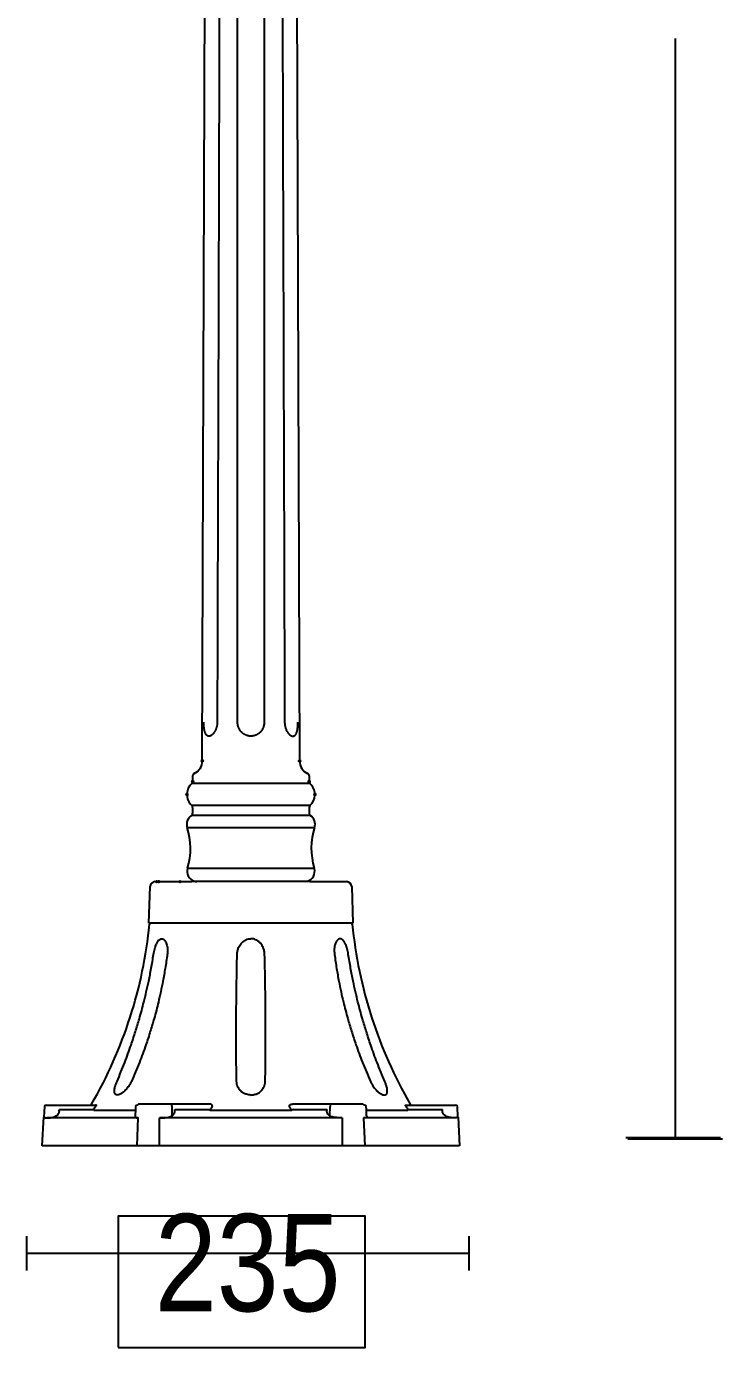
# Model space of a CAD drawing. Extents: x 0 to 100, y 4 to 316.
# Drawn here: x 0.5 to 90.2, y 4.1 to 174.3 of the extents above; entities that cross this region are included whole.
import ezdxf

# ---------------------------------------------------------------- set-up
doc = ezdxf.new("R2010")
doc.units = 0
doc.layers.add('LIVELLO_1', color=160, linetype='Continuous')
doc.styles.add('STD', font='txt')

# ---------------------------------------------------------------- blocks, each defined once
blk = doc.blocks.new('AI9-BLK1')
at = {"layer": 'LIVELLO_1', "color": 7}
for p, q in [((-26.38, -80.52), (-25.88, 68.84)), ((-14.35, 68.84), (-13.85, -80.52)), ((34.57, 12.53), (34.56, -129.21)), ((-27.62, -82.44), (-27.62, -83.17)), ((-12.61, -82.44), (-12.61, -83.17)), ((-12.5, -83.42), (-27.73, -83.42)), ((-12.5, -86.26), (-27.73, -86.26)), ((-27.62, -86.51), (-27.62, -87.27)), ((-12.61, -86.51), (-12.61, -87.27)), ((-12.46, -87.55), (-27.77, -87.55)), ((-28.32, -89.1), (-11.91, -89.1)), ((-28.28, -94.33), (-11.95, -94.33)), ((-33.27, -101.44), (-33.11, -96.72)), ((-32.43, -96.07), (-32.26, -96.07)), ((-32.26, -96.07), (-29.24, -96.07)), ((-29.24, -96.07), (-27.71, -96.07)), ((-12.51, -96.07), (-27.71, -96.07)), ((-12.51, -96.07), (-10.99, -96.07)), ((-10.99, -96.07), (-7.97, -96.07)), ((-7.97, -96.07), (-7.79, -96.07)), ((-7.12, -96.72), (-6.96, -101.44)), ((-20.11, -101.44), (-33.27, -101.44)), ((-6.96, -101.44), (-20.11, -101.44)), ((-46.72, -125.05), (-46.79, -126.41)), ((-46.5, -124.85), (-40.83, -124.85)), ((-44.79, -125.42), (-40.41, -125.42)), ((-40.83, -124.85), (-40.13, -124.85)), ((-40.34, -125.51), (-35.07, -125.51)), ((-34.99, -125.42), (-35.03, -126.26)), ((-34.97, -125.05), (-34.99, -125.42)), ((-25.45, -124.74), (-34.6, -124.74)), ((-30.32, -125.05), (-30.29, -126.26)), ((-29.92, -125.42), (-25.54, -125.42)), ((-25.38, -125.51), (-20.11, -125.51)), ((-20.11, -125.51), (-14.85, -125.51)), ((-5.63, -124.74), (-14.77, -124.74)), ((-14.68, -125.42), (-10.31, -125.42)), ((-9.94, -126.26), (-9.9, -125.05)), ((-5.24, -125.42), (-5.26, -125.05)), ((-5.2, -126.26), (-5.24, -125.42)), ((-5.15, -125.51), (0.11, -125.51)), ((-0.1, -124.85), (0.61, -124.85)), ((0.18, -125.42), (4.56, -125.42)), ((0.61, -124.85), (6.27, -124.85)), ((6.56, -126.41), (6.49, -125.05)), ((-47, -130.11), (-46.81, -126.42)), ((-34.63, -126.51), (-46.39, -126.51)), ((-34.79, -130.11), (-34.63, -126.51)), ((-20.11, -126.51), (-31.88, -126.51)), ((-31.88, -130.11), (-31.88, -126.51)), ((-8.35, -126.51), (-20.11, -126.51)), ((-8.35, -126.51), (-8.35, -130.11)), ((6.16, -126.51), (-5.6, -126.51)), ((-5.6, -126.51), (-5.44, -130.11)), ((6.58, -126.42), (6.78, -130.11)), ((28.2, -129.05), (40.4, -129.05)), ((28.46, -129.19), (40.66, -129.19)), ((-34.79, -130.11), (-47, -130.11)), ((-31.88, -130.11), (-34.79, -130.11)), ((-20.11, -130.11), (-31.88, -130.11)), ((-8.35, -130.11), (-20.11, -130.11)), ((-5.44, -130.11), (-8.35, -130.11)), ((6.78, -130.11), (-5.44, -130.11)), ((-49.04, -141.75), (-49.04, -146.17)), ((7.98, -141.75), (7.98, -146.17)), ((7.98, -143.96), (-49.04, -143.96))]:
    blk.add_line(p, q, dxfattribs=at)
blk.add_lwpolyline([(-37.22, -156.1), (-5.41, -156.1), (-5.41, -139.16), (-37.22, -139.16)], close=True, dxfattribs=at)
for centre, radius in [((-28.36, -84.84), 0.104), ((-11.86, -84.84), 0.103), ((-32.26, -96.07), 0.102), ((-31.97, -96.07), 0.102)]:
    blk.add_circle(centre, radius, dxfattribs=at)
for centre, major_axis, ratio in [((-26.38, -80.52), (0, -0.107), 0.949193), ((-13.85, -80.52), (0.002, -0.107), 0.981252), ((-27.62, -83.17), (0, -0.107), 0.975), ((-12.61, -83.17), (-0.002, -0.107), 0.968382), ((-32.02, -96.07), (0.103, 0), 0.979779), ((-29.24, -96.07), (0.103, 0), 0.98583)]:
    blk.add_ellipse(centre, major_axis=major_axis, ratio=ratio, dxfattribs=at)
for points, knots in [([(-24.04, 63.6), (-24.11, 40.41), (-24.18, 17.23), (-24.25, -5.96), (-24.31, -29.14), (-24.39, -52.32), (-24.46, -75.51)], [0, 0, 0, 0, 1, 1, 1, 2, 2, 2, 2]), ([(-21.84, -75.51), (-21.84, -52.32), (-21.84, -29.14), (-21.83, -5.96), (-21.83, 17.23), (-21.83, 40.41), (-21.83, 63.6)], [0, 0, 0, 0, 1, 1, 1, 2, 2, 2, 2]), ([(-18.39, 63.6), (-18.39, 40.41), (-18.39, 17.23), (-18.39, -5.96), (-18.39, -29.14), (-18.39, -52.32), (-18.39, -75.51)], [0, 0, 0, 0, 1, 1, 1, 2, 2, 2, 2]), ([(-16.18, 63.6), (-16.12, 40.41), (-16.05, 17.23), (-15.98, -5.96), (-15.91, -29.14), (-15.84, -52.32), (-15.77, -75.51)], [0, 0, 0, 0, 1, 1, 1, 2, 2, 2, 2]), ([(-24.46, -75.51), (-24.46, -75.57), (-24.46, -75.64), (-24.46, -75.71), (-24.47, -75.77), (-24.47, -75.83), (-24.48, -75.9), (-24.49, -75.94), (-24.5, -75.99), (-24.51, -76.04), (-24.52, -76.08), (-24.53, -76.13), (-24.54, -76.17), (-24.55, -76.21), (-24.56, -76.24), (-24.57, -76.27), (-24.58, -76.3), (-24.59, -76.33), (-24.6, -76.36), (-24.61, -76.39), (-24.63, -76.42), (-24.64, -76.46), (-24.65, -76.49), (-24.66, -76.52), (-24.68, -76.55), (-24.69, -76.58), (-24.7, -76.6), (-24.72, -76.63), (-24.74, -76.66), (-24.75, -76.69), (-24.77, -76.72), (-24.78, -76.74), (-24.79, -76.77), (-24.81, -76.79), (-24.83, -76.82), (-24.84, -76.84), (-24.86, -76.87), (-24.87, -76.89), (-24.89, -76.91), (-24.91, -76.93), (-24.93, -76.96), (-24.94, -76.98), (-24.96, -76.99), (-24.98, -77.01), (-24.99, -77.03), (-25.01, -77.05), (-25.02, -77.06), (-25.04, -77.08), (-25.06, -77.1), (-25.07, -77.11), (-25.09, -77.13), (-25.1, -77.14), (-25.12, -77.16), (-25.14, -77.17), (-25.15, -77.18), (-25.17, -77.19), (-25.19, -77.2), (-25.2, -77.22), (-25.22, -77.23), (-25.23, -77.24), (-25.25, -77.25), (-25.26, -77.25), (-25.28, -77.27), (-25.29, -77.27), (-25.31, -77.28), (-25.33, -77.29), (-25.34, -77.29), (-25.36, -77.3), (-25.37, -77.3), (-25.39, -77.31), (-25.4, -77.31), (-25.41, -77.32), (-25.44, -77.32), (-25.45, -77.32), (-25.46, -77.32), (-25.48, -77.33), (-25.48, -77.33), (-25.52, -77.33), (-25.52, -77.33), (-25.52, -77.33), (-25.56, -77.33), (-25.56, -77.33), (-25.58, -77.33), (-25.59, -77.33), (-25.6, -77.32), (-25.62, -77.32), (-25.63, -77.32), (-25.65, -77.31), (-25.66, -77.31), (-25.67, -77.3), (-25.68, -77.3), (-25.7, -77.29), (-25.71, -77.29), (-25.72, -77.28), (-25.73, -77.27), (-25.75, -77.27), (-25.76, -77.26), (-25.77, -77.25), (-25.79, -77.24), (-25.8, -77.23), (-25.81, -77.22), (-25.82, -77.2), (-25.83, -77.2), (-25.84, -77.18), (-25.86, -77.17), (-25.86, -77.16), (-25.88, -77.14), (-25.89, -77.13), (-25.89, -77.11), (-25.9, -77.1), (-25.92, -77.08), (-25.92, -77.06), (-25.94, -77.05), (-25.95, -77.03), (-25.95, -77.01), (-25.97, -76.99), (-25.98, -76.97), (-25.98, -76.95), (-26, -76.93), (-26, -76.9), (-26.01, -76.88), (-26.02, -76.85), (-26.03, -76.83), (-26.03, -76.81), (-26.04, -76.78), (-26.05, -76.75), (-26.06, -76.73), (-26.06, -76.7), (-26.07, -76.67), (-26.08, -76.64), (-26.08, -76.61), (-26.09, -76.59), (-26.09, -76.55), (-26.11, -76.52), (-26.11, -76.49), (-26.11, -76.46), (-26.11, -76.43), (-26.12, -76.4), (-26.13, -76.37), (-26.13, -76.34), (-26.14, -76.31), (-26.14, -76.28), (-26.14, -76.24), (-26.15, -76.21), (-26.15, -76.18), (-26.16, -76.14), (-26.16, -76.09), (-26.16, -76.04), (-26.16, -76), (-26.17, -75.94), (-26.17, -75.9), (-26.17, -75.83), (-26.18, -75.77), (-26.18, -75.71), (-26.18, -75.71), (-26.18, -75.51), (-26.18, -75.51)], [0, 0, 0, 0, 1, 1, 1, 2, 2, 2, 3, 3, 3, 4, 4, 4, 5, 5, 5, 6, 6, 6, 7, 7, 7, 8, 8, 8, 9, 9, 9, 10, 10, 10, 11, 11, 11, 12, 12, 12, 13, 13, 13, 14, 14, 14, 15, 15, 15, 16, 16, 16, 17, 17, 17, 18, 18, 18, 19, 19, 19, 20, 20, 20, 21, 21, 21, 22, 22, 22, 23, 23, 23, 24, 24, 24, 25, 25, 25, 26, 26, 26, 27, 27, 27, 28, 28, 28, 29, 29, 29, 30, 30, 30, 31, 31, 31, 32, 32, 32, 33, 33, 33, 34, 34, 34, 35, 35, 35, 36, 36, 36, 37, 37, 37, 38, 38, 38, 39, 39, 39, 40, 40, 40, 41, 41, 41, 42, 42, 42, 43, 43, 43, 44, 44, 44, 45, 45, 45, 46, 46, 46, 47, 47, 47, 48, 48, 48, 49, 49, 49, 50, 50, 50, 51, 51, 51, 52, 52, 52, 52]), ([(-20.11, -77.33), (-20.16, -77.33), (-20.22, -77.33), (-20.27, -77.32), (-20.32, -77.32), (-20.37, -77.31), (-20.41, -77.3), (-20.45, -77.3), (-20.48, -77.29), (-20.52, -77.28), (-20.56, -77.27), (-20.59, -77.26), (-20.63, -77.25), (-20.65, -77.24), (-20.68, -77.23), (-20.71, -77.22), (-20.73, -77.21), (-20.76, -77.2), (-20.78, -77.19), (-20.81, -77.18), (-20.83, -77.17), (-20.86, -77.15), (-20.89, -77.14), (-20.92, -77.13), (-20.94, -77.11), (-20.97, -77.1), (-21, -77.08), (-21.02, -77.06), (-21.05, -77.05), (-21.08, -77.03), (-21.1, -77.01), (-21.13, -76.99), (-21.16, -76.96), (-21.18, -76.94), (-21.21, -76.92), (-21.24, -76.9), (-21.26, -76.87), (-21.29, -76.85), (-21.31, -76.82), (-21.34, -76.8), (-21.36, -76.77), (-21.38, -76.74), (-21.41, -76.72), (-21.43, -76.69), (-21.45, -76.67), (-21.48, -76.63), (-21.49, -76.6), (-21.51, -76.58), (-21.53, -76.55), (-21.55, -76.52), (-21.58, -76.49), (-21.59, -76.45), (-21.61, -76.42), (-21.63, -76.39), (-21.64, -76.36), (-21.66, -76.33), (-21.67, -76.3), (-21.69, -76.27), (-21.7, -76.24), (-21.71, -76.21), (-21.72, -76.17), (-21.74, -76.13), (-21.75, -76.08), (-21.77, -76.04), (-21.78, -75.99), (-21.79, -75.94), (-21.8, -75.9), (-21.81, -75.83), (-21.83, -75.77), (-21.83, -75.71), (-21.83, -75.64), (-21.84, -75.57), (-21.84, -75.51)], [0, 0, 0, 0, 1, 1, 1, 2, 2, 2, 3, 3, 3, 4, 4, 4, 5, 5, 5, 6, 6, 6, 7, 7, 7, 8, 8, 8, 9, 9, 9, 10, 10, 10, 11, 11, 11, 12, 12, 12, 13, 13, 13, 14, 14, 14, 15, 15, 15, 16, 16, 16, 17, 17, 17, 18, 18, 18, 19, 19, 19, 20, 20, 20, 21, 21, 21, 22, 22, 22, 23, 23, 23, 24, 24, 24, 24]), ([(-18.39, -75.51), (-18.39, -75.57), (-18.39, -75.64), (-18.4, -75.71), (-18.4, -75.77), (-18.41, -75.83), (-18.43, -75.9), (-18.44, -75.94), (-18.45, -75.99), (-18.47, -76.04), (-18.48, -76.08), (-18.49, -76.13), (-18.51, -76.17), (-18.52, -76.21), (-18.53, -76.24), (-18.55, -76.27), (-18.56, -76.3), (-18.57, -76.33), (-18.58, -76.36), (-18.6, -76.39), (-18.62, -76.42), (-18.63, -76.46), (-18.66, -76.49), (-18.67, -76.52), (-18.69, -76.55), (-18.71, -76.58), (-18.73, -76.61), (-18.76, -76.63), (-18.78, -76.67), (-18.8, -76.69), (-18.82, -76.72), (-18.85, -76.75), (-18.87, -76.78), (-18.89, -76.81), (-18.92, -76.83), (-18.94, -76.85), (-18.97, -76.88), (-18.99, -76.9), (-19.02, -76.93), (-19.04, -76.94), (-19.07, -76.96), (-19.1, -76.99), (-19.13, -77.01), (-19.15, -77.03), (-19.18, -77.05), (-19.21, -77.06), (-19.23, -77.08), (-19.26, -77.1), (-19.29, -77.11), (-19.31, -77.13), (-19.34, -77.14), (-19.37, -77.15), (-19.39, -77.17), (-19.42, -77.18), (-19.45, -77.19), (-19.47, -77.2), (-19.5, -77.21), (-19.52, -77.22), (-19.55, -77.23), (-19.57, -77.24), (-19.6, -77.25), (-19.64, -77.26), (-19.67, -77.27), (-19.71, -77.28), (-19.74, -77.29), (-19.78, -77.3), (-19.81, -77.3), (-19.87, -77.31), (-19.91, -77.32), (-19.96, -77.32), (-20.01, -77.33), (-20.06, -77.33), (-20.11, -77.33)], [0, 0, 0, 0, 1, 1, 1, 2, 2, 2, 3, 3, 3, 4, 4, 4, 5, 5, 5, 6, 6, 6, 7, 7, 7, 8, 8, 8, 9, 9, 9, 10, 10, 10, 11, 11, 11, 12, 12, 12, 13, 13, 13, 14, 14, 14, 15, 15, 15, 16, 16, 16, 17, 17, 17, 18, 18, 18, 19, 19, 19, 20, 20, 20, 21, 21, 21, 22, 22, 22, 23, 23, 23, 24, 24, 24, 24]), ([(-15.77, -75.51), (-15.77, -75.57), (-15.77, -75.64), (-15.76, -75.71), (-15.76, -75.77), (-15.75, -75.83), (-15.75, -75.9), (-15.74, -75.94), (-15.73, -75.99), (-15.72, -76.04), (-15.71, -76.08), (-15.7, -76.13), (-15.68, -76.17), (-15.68, -76.21), (-15.67, -76.24), (-15.66, -76.27), (-15.65, -76.3), (-15.64, -76.33), (-15.62, -76.36), (-15.61, -76.39), (-15.61, -76.42), (-15.59, -76.45), (-15.58, -76.49), (-15.56, -76.52), (-15.55, -76.55), (-15.54, -76.58), (-15.52, -76.6), (-15.51, -76.63), (-15.49, -76.66), (-15.48, -76.69), (-15.46, -76.72), (-15.45, -76.74), (-15.43, -76.77), (-15.42, -76.79), (-15.4, -76.82), (-15.38, -76.84), (-15.37, -76.87), (-15.35, -76.88), (-15.34, -76.91), (-15.32, -76.93), (-15.31, -76.95), (-15.29, -76.97), (-15.27, -76.99), (-15.26, -77.01), (-15.24, -77.03), (-15.23, -77.05), (-15.21, -77.06), (-15.19, -77.08), (-15.18, -77.1), (-15.16, -77.11), (-15.14, -77.13), (-15.12, -77.14), (-15.11, -77.15), (-15.09, -77.17), (-15.07, -77.18), (-15.06, -77.19), (-15.04, -77.2), (-15.03, -77.22), (-15.01, -77.22), (-15, -77.24), (-14.98, -77.25), (-14.97, -77.25), (-14.95, -77.27), (-14.93, -77.27), (-14.92, -77.28), (-14.9, -77.29), (-14.89, -77.29), (-14.87, -77.3), (-14.86, -77.3), (-14.84, -77.31), (-14.82, -77.31), (-14.81, -77.32), (-14.79, -77.32), (-14.78, -77.32), (-14.77, -77.32), (-14.75, -77.33), (-14.75, -77.33), (-14.71, -77.33), (-14.71, -77.33), (-14.71, -77.33), (-14.66, -77.33), (-14.66, -77.33), (-14.65, -77.33), (-14.64, -77.33), (-14.62, -77.32), (-14.61, -77.32), (-14.59, -77.32), (-14.58, -77.31), (-14.57, -77.31), (-14.56, -77.3), (-14.54, -77.3), (-14.53, -77.29), (-14.52, -77.29), (-14.51, -77.28), (-14.49, -77.27), (-14.48, -77.27), (-14.47, -77.26), (-14.46, -77.25), (-14.44, -77.24), (-14.43, -77.23), (-14.42, -77.22), (-14.41, -77.2), (-14.4, -77.2), (-14.38, -77.18), (-14.38, -77.17), (-14.37, -77.16), (-14.35, -77.14), (-14.34, -77.13), (-14.33, -77.11), (-14.32, -77.1), (-14.31, -77.08), (-14.3, -77.06), (-14.29, -77.05), (-14.28, -77.03), (-14.27, -77.01), (-14.27, -76.99), (-14.25, -76.97), (-14.24, -76.95), (-14.23, -76.93), (-14.22, -76.9), (-14.22, -76.88), (-14.21, -76.85), (-14.2, -76.83), (-14.19, -76.81), (-14.18, -76.78), (-14.17, -76.75), (-14.17, -76.73), (-14.16, -76.7), (-14.16, -76.67), (-14.15, -76.64), (-14.14, -76.61), (-14.14, -76.58), (-14.13, -76.55), (-14.13, -76.52), (-14.12, -76.49), (-14.11, -76.46), (-14.11, -76.42), (-14.11, -76.4), (-14.1, -76.37), (-14.1, -76.34), (-14.09, -76.31), (-14.09, -76.28), (-14.09, -76.24), (-14.08, -76.21), (-14.08, -76.18), (-14.08, -76.14), (-14.07, -76.09), (-14.07, -76.04), (-14.06, -76), (-14.06, -75.94), (-14.06, -75.9), (-14.05, -75.83), (-14.05, -75.77), (-14.05, -75.71), (-14.05, -75.64), (-14.05, -75.57), (-14.05, -75.51)], [0, 0, 0, 0, 1, 1, 1, 2, 2, 2, 3, 3, 3, 4, 4, 4, 5, 5, 5, 6, 6, 6, 7, 7, 7, 8, 8, 8, 9, 9, 9, 10, 10, 10, 11, 11, 11, 12, 12, 12, 13, 13, 13, 14, 14, 14, 15, 15, 15, 16, 16, 16, 17, 17, 17, 18, 18, 18, 19, 19, 19, 20, 20, 20, 21, 21, 21, 22, 22, 22, 23, 23, 23, 24, 24, 24, 25, 25, 25, 26, 26, 26, 27, 27, 27, 28, 28, 28, 29, 29, 29, 30, 30, 30, 31, 31, 31, 32, 32, 32, 33, 33, 33, 34, 34, 34, 35, 35, 35, 36, 36, 36, 37, 37, 37, 38, 38, 38, 39, 39, 39, 40, 40, 40, 41, 41, 41, 42, 42, 42, 43, 43, 43, 44, 44, 44, 45, 45, 45, 46, 46, 46, 47, 47, 47, 48, 48, 48, 49, 49, 49, 50, 50, 50, 51, 51, 51, 52, 52, 52, 52]), ([(-27.73, -83.42), (-28.51, -84.12), (-28.58, -85.32), (-27.89, -86.1), (-27.84, -86.15), (-27.79, -86.21), (-27.73, -86.26)], [0, 0, 0, 0, 1, 1, 1, 2, 2, 2, 2]), ([(-12.5, -86.26), (-11.72, -85.57), (-11.65, -84.37), (-12.34, -83.59), (-12.39, -83.53), (-12.44, -83.48), (-12.5, -83.42)], [0, 0, 0, 0, 1, 1, 1, 2, 2, 2, 2]), ([(-28.28, -94.33), (-28.5, -95.04), (-28.1, -95.8), (-27.39, -96.01), (-27.3, -96.05), (-27.19, -96.06), (-27.09, -96.07)], [0, 0, 0, 0, 1, 1, 1, 2, 2, 2, 2]), ([(-13.14, -96.07), (-12.4, -96.02), (-11.84, -95.38), (-11.89, -94.63), (-11.9, -94.53), (-11.91, -94.43), (-11.95, -94.33)], [0, 0, 0, 0, 1, 1, 1, 2, 2, 2, 2]), ([(-32.66, -105.45), (-32.64, -105.32), (-32.62, -105.19), (-32.59, -105.06), (-32.56, -104.94), (-32.54, -104.82), (-32.51, -104.71), (-32.48, -104.62), (-32.45, -104.53), (-32.42, -104.44), (-32.39, -104.35), (-32.36, -104.27), (-32.33, -104.19), (-32.3, -104.13), (-32.28, -104.08), (-32.25, -104.03), (-32.22, -103.97), (-32.2, -103.92), (-32.17, -103.87), (-32.14, -103.83), (-32.11, -103.78), (-32.09, -103.74), (-32.06, -103.71), (-32.03, -103.67), (-32, -103.63), (-31.97, -103.6), (-31.94, -103.58), (-31.92, -103.56), (-31.88, -103.53), (-31.86, -103.51), (-31.82, -103.49), (-31.8, -103.47), (-31.77, -103.46), (-31.74, -103.45), (-31.71, -103.44), (-31.68, -103.43), (-31.65, -103.43), (-31.62, -103.43), (-31.58, -103.43), (-31.56, -103.43), (-31.53, -103.43), (-31.5, -103.45), (-31.47, -103.45), (-31.44, -103.46), (-31.41, -103.48), (-31.38, -103.5), (-31.35, -103.52), (-31.33, -103.54), (-31.3, -103.56), (-31.27, -103.59), (-31.25, -103.62), (-31.22, -103.65), (-31.19, -103.68), (-31.17, -103.71), (-31.15, -103.75), (-31.12, -103.79), (-31.09, -103.83), (-31.08, -103.87), (-31.05, -103.92), (-31.04, -103.96), (-31.02, -104), (-30.99, -104.1), (-30.96, -104.19), (-30.93, -104.27), (-30.91, -104.36), (-30.89, -104.46), (-30.88, -104.56), (-30.86, -104.7), (-30.85, -104.85), (-30.85, -104.98), (-30.85, -105.14), (-30.87, -105.29), (-30.89, -105.45)], [0, 0, 0, 0, 1, 1, 1, 2, 2, 2, 3, 3, 3, 4, 4, 4, 5, 5, 5, 6, 6, 6, 7, 7, 7, 8, 8, 8, 9, 9, 9, 10, 10, 10, 11, 11, 11, 12, 12, 12, 13, 13, 13, 14, 14, 14, 15, 15, 15, 16, 16, 16, 17, 17, 17, 18, 18, 18, 19, 19, 19, 20, 20, 20, 21, 21, 21, 22, 22, 22, 23, 23, 23, 24, 24, 24, 24]), ([(-21.89, -105.45), (-21.88, -105.29), (-21.86, -105.13), (-21.83, -104.98), (-21.8, -104.85), (-21.75, -104.7), (-21.7, -104.57), (-21.65, -104.47), (-21.6, -104.38), (-21.55, -104.29), (-21.5, -104.21), (-21.44, -104.13), (-21.38, -104.05), (-21.34, -104), (-21.3, -103.96), (-21.25, -103.92), (-21.21, -103.87), (-21.17, -103.84), (-21.12, -103.8), (-21.06, -103.75), (-21, -103.71), (-20.93, -103.66), (-20.87, -103.62), (-20.79, -103.59), (-20.72, -103.56), (-20.63, -103.51), (-20.53, -103.48), (-20.44, -103.46), (-20.33, -103.44), (-20.22, -103.43), (-20.11, -103.43)], [0, 0, 0, 0, 1, 1, 1, 2, 2, 2, 3, 3, 3, 4, 4, 4, 5, 5, 5, 6, 6, 6, 7, 7, 7, 8, 8, 8, 9, 9, 9, 10, 10, 10, 10]), ([(-18.35, -105.45), (-18.35, -105.29), (-18.36, -105.13), (-18.39, -104.98), (-18.43, -104.85), (-18.47, -104.7), (-18.53, -104.57), (-18.57, -104.47), (-18.63, -104.38), (-18.68, -104.29), (-18.73, -104.21), (-18.79, -104.13), (-18.85, -104.05), (-18.89, -104), (-18.93, -103.96), (-18.97, -103.92), (-19.01, -103.87), (-19.06, -103.84), (-19.11, -103.8), (-19.17, -103.75), (-19.23, -103.71), (-19.3, -103.66), (-19.36, -103.62), (-19.44, -103.59), (-19.51, -103.56), (-19.6, -103.51), (-19.7, -103.48), (-19.79, -103.46), (-19.9, -103.44), (-20, -103.43), (-20.11, -103.43)], [0, 0, 0, 0, 1, 1, 1, 2, 2, 2, 3, 3, 3, 4, 4, 4, 5, 5, 5, 6, 6, 6, 7, 7, 7, 8, 8, 8, 9, 9, 9, 10, 10, 10, 10]), ([(-7.57, -105.45), (-7.59, -105.32), (-7.61, -105.19), (-7.64, -105.06), (-7.67, -104.94), (-7.7, -104.82), (-7.73, -104.71), (-7.75, -104.62), (-7.78, -104.53), (-7.81, -104.44), (-7.84, -104.35), (-7.87, -104.27), (-7.91, -104.19), (-7.93, -104.13), (-7.95, -104.08), (-7.97, -104.03), (-8, -103.97), (-8.03, -103.92), (-8.06, -103.87), (-8.08, -103.83), (-8.11, -103.78), (-8.14, -103.74), (-8.16, -103.71), (-8.2, -103.67), (-8.23, -103.63), (-8.25, -103.6), (-8.28, -103.58), (-8.31, -103.56), (-8.34, -103.53), (-8.37, -103.51), (-8.4, -103.49), (-8.43, -103.47), (-8.46, -103.46), (-8.49, -103.45), (-8.51, -103.44), (-8.55, -103.43), (-8.58, -103.43), (-8.61, -103.43), (-8.64, -103.43), (-8.67, -103.43), (-8.7, -103.43), (-8.73, -103.45), (-8.75, -103.45), (-8.79, -103.46), (-8.82, -103.48), (-8.84, -103.5), (-8.87, -103.52), (-8.9, -103.54), (-8.92, -103.56), (-8.96, -103.59), (-8.99, -103.62), (-9.01, -103.65), (-9.04, -103.68), (-9.06, -103.71), (-9.08, -103.75), (-9.11, -103.79), (-9.13, -103.83), (-9.15, -103.87), (-9.17, -103.92), (-9.19, -103.96), (-9.21, -104), (-9.24, -104.1), (-9.27, -104.19), (-9.29, -104.27), (-9.32, -104.36), (-9.33, -104.46), (-9.35, -104.56), (-9.37, -104.7), (-9.37, -104.85), (-9.37, -104.98), (-9.37, -105.14), (-9.36, -105.29), (-9.34, -105.45)], [0, 0, 0, 0, 1, 1, 1, 2, 2, 2, 3, 3, 3, 4, 4, 4, 5, 5, 5, 6, 6, 6, 7, 7, 7, 8, 8, 8, 9, 9, 9, 10, 10, 10, 11, 11, 11, 12, 12, 12, 13, 13, 13, 14, 14, 14, 15, 15, 15, 16, 16, 16, 17, 17, 17, 18, 18, 18, 19, 19, 19, 20, 20, 20, 21, 21, 21, 22, 22, 22, 23, 23, 23, 24, 24, 24, 24]), ([(-37.36, -121.81), (-37.03, -121), (-36.69, -120.19), (-36.37, -119.38), (-36.09, -118.64), (-35.81, -117.88), (-35.56, -117.13), (-35.36, -116.55), (-35.17, -115.97), (-34.99, -115.39), (-34.82, -114.85), (-34.65, -114.29), (-34.49, -113.74), (-34.39, -113.38), (-34.29, -113.02), (-34.19, -112.67), (-34.1, -112.31), (-34, -111.95), (-33.91, -111.59), (-33.8, -111.14), (-33.69, -110.71), (-33.59, -110.27), (-33.49, -109.81), (-33.39, -109.34), (-33.28, -108.88), (-33.17, -108.33), (-33.06, -107.79), (-32.96, -107.24), (-32.85, -106.64), (-32.76, -106.04), (-32.66, -105.45)], [0, 0, 0, 0, 1, 1, 1, 2, 2, 2, 3, 3, 3, 4, 4, 4, 5, 5, 5, 6, 6, 6, 7, 7, 7, 8, 8, 8, 9, 9, 9, 10, 10, 10, 10]), ([(-30.89, -105.45), (-30.97, -106.05), (-31.06, -106.65), (-31.16, -107.25), (-31.25, -107.81), (-31.34, -108.36), (-31.45, -108.91), (-31.54, -109.36), (-31.64, -109.82), (-31.74, -110.28), (-31.83, -110.72), (-31.93, -111.16), (-32.04, -111.59), (-32.12, -111.95), (-32.21, -112.3), (-32.3, -112.65), (-32.39, -113), (-32.49, -113.36), (-32.59, -113.7), (-32.75, -114.25), (-32.9, -114.8), (-33.08, -115.35), (-33.26, -115.93), (-33.45, -116.51), (-33.64, -117.08), (-33.91, -117.85), (-34.18, -118.61), (-34.48, -119.36), (-34.81, -120.18), (-35.16, -121), (-35.52, -121.81)], [0, 0, 0, 0, 1, 1, 1, 2, 2, 2, 3, 3, 3, 4, 4, 4, 5, 5, 5, 6, 6, 6, 7, 7, 7, 8, 8, 8, 9, 9, 9, 10, 10, 10, 10]), ([(-21.96, -121.81), (-21.97, -120.99), (-21.98, -120.17), (-22, -119.36), (-22, -118.61), (-22.01, -117.86), (-22.01, -117.11), (-22.01, -116.54), (-22.02, -115.96), (-22.01, -115.39), (-22.01, -114.84), (-22.01, -114.29), (-22, -113.74), (-22, -113.39), (-22, -113.03), (-22, -112.67), (-22, -112.31), (-21.99, -111.95), (-21.99, -111.59), (-21.98, -111.14), (-21.98, -110.71), (-21.97, -110.26), (-21.97, -109.8), (-21.96, -109.34), (-21.95, -108.88), (-21.95, -108.33), (-21.94, -107.79), (-21.93, -107.23), (-21.91, -106.64), (-21.9, -106.04), (-21.89, -105.45)], [0, 0, 0, 0, 1, 1, 1, 2, 2, 2, 3, 3, 3, 4, 4, 4, 5, 5, 5, 6, 6, 6, 7, 7, 7, 8, 8, 8, 9, 9, 9, 10, 10, 10, 10]), ([(-18.27, -121.81), (-18.25, -120.99), (-18.25, -120.17), (-18.23, -119.36), (-18.22, -118.61), (-18.22, -117.86), (-18.22, -117.11), (-18.22, -117.11), (-18.22, -115.39), (-18.22, -115.39), (-18.22, -114.84), (-18.22, -114.29), (-18.22, -113.74), (-18.22, -113.39), (-18.23, -113.03), (-18.23, -112.67), (-18.23, -112.31), (-18.24, -111.95), (-18.24, -111.59), (-18.25, -111.14), (-18.25, -110.71), (-18.25, -110.26), (-18.26, -109.8), (-18.27, -109.34), (-18.28, -108.88), (-18.28, -108.33), (-18.3, -107.79), (-18.3, -107.23), (-18.32, -106.64), (-18.33, -106.04), (-18.35, -105.45)], [0, 0, 0, 0, 1, 1, 1, 2, 2, 2, 3, 3, 3, 4, 4, 4, 5, 5, 5, 6, 6, 6, 7, 7, 7, 8, 8, 8, 9, 9, 9, 10, 10, 10, 10]), ([(-9.34, -105.45), (-9.26, -106.05), (-9.17, -106.65), (-9.07, -107.25), (-8.98, -107.81), (-8.89, -108.36), (-8.78, -108.91), (-8.69, -109.36), (-8.59, -109.82), (-8.49, -110.28), (-8.4, -110.72), (-8.29, -111.16), (-8.19, -111.59), (-8.11, -111.95), (-8.02, -112.3), (-7.92, -112.65), (-7.84, -113), (-7.74, -113.36), (-7.64, -113.7), (-7.49, -114.25), (-7.32, -114.8), (-7.15, -115.35), (-6.97, -115.93), (-6.78, -116.51), (-6.58, -117.08), (-6.32, -117.85), (-6.05, -118.61), (-5.75, -119.36), (-5.42, -120.18), (-5.06, -121), (-4.71, -121.81)], [0, 0, 0, 0, 1, 1, 1, 2, 2, 2, 3, 3, 3, 4, 4, 4, 5, 5, 5, 6, 6, 6, 7, 7, 7, 8, 8, 8, 9, 9, 9, 10, 10, 10, 10]), ([(-2.87, -121.81), (-3.2, -121), (-3.54, -120.19), (-3.85, -119.38), (-4.14, -118.64), (-4.41, -117.88), (-4.68, -117.13), (-4.87, -116.55), (-5.06, -115.97), (-5.24, -115.39), (-5.41, -114.85), (-5.58, -114.29), (-5.74, -113.74), (-5.84, -113.38), (-5.94, -113.02), (-6.04, -112.67), (-6.14, -112.31), (-6.23, -111.95), (-6.32, -111.59), (-6.43, -111.14), (-6.53, -110.71), (-6.64, -110.27), (-6.74, -109.81), (-6.84, -109.34), (-6.94, -108.88), (-7.06, -108.33), (-7.16, -107.79), (-7.26, -107.24), (-7.37, -106.64), (-7.47, -106.04), (-7.57, -105.45)], [0, 0, 0, 0, 1, 1, 1, 2, 2, 2, 3, 3, 3, 4, 4, 4, 5, 5, 5, 6, 6, 6, 7, 7, 7, 8, 8, 8, 9, 9, 9, 10, 10, 10, 10]), ([(-35.52, -121.81), (-35.59, -121.95), (-35.65, -122.09), (-35.73, -122.22), (-35.8, -122.34), (-35.88, -122.46), (-35.96, -122.57), (-36.03, -122.65), (-36.09, -122.73), (-36.15, -122.81), (-36.22, -122.88), (-36.29, -122.95), (-36.36, -123.02), (-36.4, -123.06), (-36.44, -123.1), (-36.48, -123.14), (-36.52, -123.17), (-36.57, -123.21), (-36.62, -123.25), (-36.66, -123.28), (-36.7, -123.31), (-36.74, -123.34), (-36.78, -123.36), (-36.82, -123.39), (-36.87, -123.42), (-36.91, -123.44), (-36.95, -123.46), (-36.98, -123.47), (-37.02, -123.5), (-37.06, -123.51), (-37.11, -123.52), (-37.14, -123.53), (-37.17, -123.54), (-37.2, -123.54), (-37.23, -123.55), (-37.27, -123.56), (-37.3, -123.56), (-37.33, -123.56), (-37.36, -123.56), (-37.39, -123.55), (-37.41, -123.55), (-37.44, -123.54), (-37.47, -123.53), (-37.49, -123.52), (-37.51, -123.51), (-37.54, -123.49), (-37.56, -123.47), (-37.58, -123.46), (-37.59, -123.44), (-37.61, -123.41), (-37.63, -123.39), (-37.64, -123.36), (-37.65, -123.33), (-37.66, -123.3), (-37.67, -123.27), (-37.68, -123.23), (-37.68, -123.2), (-37.69, -123.16), (-37.69, -123.13), (-37.69, -123.09), (-37.69, -123.05), (-37.69, -122.97), (-37.68, -122.9), (-37.67, -122.82), (-37.66, -122.73), (-37.65, -122.65), (-37.63, -122.57), (-37.6, -122.45), (-37.56, -122.33), (-37.52, -122.2), (-37.47, -122.07), (-37.42, -121.94), (-37.36, -121.81)], [0, 0, 0, 0, 1, 1, 1, 2, 2, 2, 3, 3, 3, 4, 4, 4, 5, 5, 5, 6, 6, 6, 7, 7, 7, 8, 8, 8, 9, 9, 9, 10, 10, 10, 11, 11, 11, 12, 12, 12, 13, 13, 13, 14, 14, 14, 15, 15, 15, 16, 16, 16, 17, 17, 17, 18, 18, 18, 19, 19, 19, 20, 20, 20, 21, 21, 21, 22, 22, 22, 23, 23, 23, 24, 24, 24, 24]), ([(-20.11, -123.56), (-20.22, -123.56), (-20.31, -123.55), (-20.41, -123.54), (-20.5, -123.53), (-20.59, -123.51), (-20.68, -123.47), (-20.75, -123.46), (-20.82, -123.44), (-20.88, -123.4), (-20.95, -123.38), (-21.01, -123.34), (-21.07, -123.31), (-21.12, -123.28), (-21.16, -123.25), (-21.2, -123.22), (-21.25, -123.2), (-21.29, -123.17), (-21.32, -123.13), (-21.37, -123.1), (-21.41, -123.06), (-21.44, -123.03), (-21.48, -122.99), (-21.52, -122.95), (-21.55, -122.9), (-21.6, -122.84), (-21.65, -122.78), (-21.69, -122.71), (-21.74, -122.64), (-21.78, -122.56), (-21.81, -122.49), (-21.86, -122.38), (-21.89, -122.28), (-21.91, -122.17), (-21.94, -122.05), (-21.95, -121.93), (-21.96, -121.81)], [0, 0, 0, 0, 1, 1, 1, 2, 2, 2, 3, 3, 3, 4, 4, 4, 5, 5, 5, 6, 6, 6, 7, 7, 7, 8, 8, 8, 9, 9, 9, 10, 10, 10, 11, 11, 11, 12, 12, 12, 12]), ([(-20.11, -123.56), (-20.01, -123.56), (-19.91, -123.55), (-19.81, -123.54), (-19.73, -123.53), (-19.64, -123.51), (-19.55, -123.47), (-19.48, -123.46), (-19.41, -123.44), (-19.35, -123.4), (-19.28, -123.38), (-19.22, -123.34), (-19.16, -123.31), (-19.12, -123.28), (-19.07, -123.25), (-19.02, -123.22), (-18.98, -123.2), (-18.94, -123.17), (-18.9, -123.13), (-18.86, -123.1), (-18.82, -123.06), (-18.79, -123.03), (-18.75, -122.99), (-18.71, -122.95), (-18.67, -122.9), (-18.63, -122.84), (-18.58, -122.78), (-18.53, -122.71), (-18.49, -122.64), (-18.45, -122.56), (-18.42, -122.49), (-18.37, -122.38), (-18.33, -122.28), (-18.31, -122.17), (-18.28, -122.05), (-18.28, -121.93), (-18.27, -121.81)], [0, 0, 0, 0, 1, 1, 1, 2, 2, 2, 3, 3, 3, 4, 4, 4, 5, 5, 5, 6, 6, 6, 7, 7, 7, 8, 8, 8, 9, 9, 9, 10, 10, 10, 11, 11, 11, 12, 12, 12, 12]), ([(-4.71, -121.81), (-4.64, -121.95), (-4.57, -122.09), (-4.49, -122.22), (-4.42, -122.34), (-4.35, -122.46), (-4.26, -122.57), (-4.2, -122.65), (-4.14, -122.73), (-4.07, -122.81), (-4.01, -122.88), (-3.94, -122.95), (-3.87, -123.02), (-3.83, -123.06), (-3.79, -123.1), (-3.75, -123.14), (-3.7, -123.17), (-3.66, -123.21), (-3.61, -123.25), (-3.57, -123.28), (-3.53, -123.31), (-3.48, -123.34), (-3.45, -123.36), (-3.4, -123.39), (-3.35, -123.42), (-3.32, -123.44), (-3.28, -123.46), (-3.24, -123.47), (-3.2, -123.5), (-3.17, -123.51), (-3.13, -123.52), (-3.1, -123.53), (-3.06, -123.54), (-3.02, -123.54), (-2.99, -123.55), (-2.96, -123.56), (-2.93, -123.56), (-2.9, -123.56), (-2.87, -123.56), (-2.85, -123.55), (-2.81, -123.55), (-2.79, -123.54), (-2.76, -123.53), (-2.74, -123.52), (-2.71, -123.51), (-2.69, -123.49), (-2.67, -123.47), (-2.65, -123.46), (-2.64, -123.44), (-2.62, -123.41), (-2.6, -123.39), (-2.59, -123.36), (-2.58, -123.33), (-2.56, -123.3), (-2.56, -123.27), (-2.55, -123.23), (-2.55, -123.2), (-2.54, -123.16), (-2.54, -123.13), (-2.54, -123.09), (-2.54, -123.05), (-2.54, -122.97), (-2.55, -122.9), (-2.56, -122.82), (-2.56, -122.73), (-2.58, -122.65), (-2.6, -122.57), (-2.63, -122.45), (-2.67, -122.33), (-2.71, -122.2), (-2.76, -122.07), (-2.81, -121.94), (-2.87, -121.81)], [0, 0, 0, 0, 1, 1, 1, 2, 2, 2, 3, 3, 3, 4, 4, 4, 5, 5, 5, 6, 6, 6, 7, 7, 7, 8, 8, 8, 9, 9, 9, 10, 10, 10, 11, 11, 11, 12, 12, 12, 13, 13, 13, 14, 14, 14, 15, 15, 15, 16, 16, 16, 17, 17, 17, 18, 18, 18, 19, 19, 19, 20, 20, 20, 21, 21, 21, 22, 22, 22, 23, 23, 23, 24, 24, 24, 24]), ([(-45.21, -126.26), (-45.16, -126.22), (-45.12, -126.19), (-45.07, -126.17), (-45.04, -126.14), (-45, -126.1), (-44.97, -126.07), (-44.94, -126.04), (-44.92, -125.99), (-44.89, -125.96), (-44.87, -125.93), (-44.85, -125.88), (-44.83, -125.85), (-44.82, -125.81), (-44.81, -125.77), (-44.8, -125.73), (-44.79, -125.69), (-44.8, -125.64), (-44.8, -125.59)], [0, 0, 0, 0, 1, 1, 1, 2, 2, 2, 3, 3, 3, 4, 4, 4, 5, 5, 5, 6, 6, 6, 6]), ([(-44.8, -125.59), (-44.8, -125.57), (-44.8, -125.54), (-44.8, -125.51), (-44.8, -125.48), (-44.79, -125.45), (-44.79, -125.42)], [0, 0, 0, 0, 1, 1, 1, 2, 2, 2, 2]), ([(-40.41, -125.42), (-40.37, -125.35), (-40.33, -125.3), (-40.28, -125.24), (-40.24, -125.18), (-40.2, -125.12), (-40.16, -125.05)], [0, 0, 0, 0, 1, 1, 1, 2, 2, 2, 2]), ([(-40.41, -125.42), (-40.4, -125.44), (-40.38, -125.45), (-40.37, -125.47), (-40.36, -125.48), (-40.35, -125.5), (-40.34, -125.51)], [0, 0, 0, 0, 1, 1, 1, 2, 2, 2, 2]), ([(-40.16, -125.05), (-40.14, -125.05), (-40.12, -125.03), (-40.11, -125.02), (-40.1, -125.01), (-40.08, -125), (-40.08, -124.99), (-40.07, -124.98), (-40.06, -124.97), (-40.05, -124.96), (-40.05, -124.96), (-40.04, -124.94), (-40.04, -124.93), (-40.03, -124.93), (-40.03, -124.93), (-40.03, -124.92), (-40.03, -124.91), (-40.03, -124.91), (-40.03, -124.91), (-40.03, -124.91), (-40.03, -124.89), (-40.03, -124.89), (-40.03, -124.89), (-40.03, -124.89), (-40.03, -124.88), (-40.03, -124.88), (-40.04, -124.87), (-40.05, -124.87), (-40.05, -124.87), (-40.06, -124.86), (-40.07, -124.85), (-40.08, -124.85), (-40.08, -124.85), (-40.1, -124.85), (-40.1, -124.85), (-40.13, -124.85), (-40.13, -124.85)], [0, 0, 0, 0, 1, 1, 1, 2, 2, 2, 3, 3, 3, 4, 4, 4, 5, 5, 5, 6, 6, 6, 7, 7, 7, 8, 8, 8, 9, 9, 9, 10, 10, 10, 11, 11, 11, 12, 12, 12, 12]), ([(-35.07, -125.51), (-35.05, -125.51), (-35.03, -125.5), (-35.01, -125.48), (-35, -125.47), (-34.99, -125.44), (-34.99, -125.42)], [0, 0, 0, 0, 1, 1, 1, 2, 2, 2, 2]), ([(-34.6, -124.74), (-34.62, -124.76), (-34.63, -124.79), (-34.66, -124.81), (-34.68, -124.83), (-34.71, -124.84), (-34.74, -124.85)], [0, 0, 0, 0, 1, 1, 1, 2, 2, 2, 2]), ([(-30.43, -124.85), (-30.4, -124.87), (-30.36, -124.89), (-30.35, -124.93), (-30.32, -124.97), (-30.32, -125.01), (-30.32, -125.05)], [0, 0, 0, 0, 1, 1, 1, 2, 2, 2, 2]), ([(-30.29, -126.26), (-30.25, -126.22), (-30.2, -126.19), (-30.16, -126.17), (-30.13, -126.14), (-30.1, -126.1), (-30.07, -126.07), (-30.04, -126.04), (-30.01, -125.99), (-29.99, -125.96), (-29.97, -125.93), (-29.95, -125.88), (-29.94, -125.85), (-29.93, -125.81), (-29.92, -125.77), (-29.91, -125.73), (-29.91, -125.69), (-29.91, -125.64), (-29.92, -125.59)], [0, 0, 0, 0, 1, 1, 1, 2, 2, 2, 3, 3, 3, 4, 4, 4, 5, 5, 5, 6, 6, 6, 6]), ([(-29.92, -125.59), (-29.93, -125.57), (-29.93, -125.54), (-29.93, -125.51), (-29.93, -125.48), (-29.92, -125.45), (-29.92, -125.42)], [0, 0, 0, 0, 1, 1, 1, 2, 2, 2, 2]), ([(-25.54, -125.42), (-25.52, -125.44), (-25.49, -125.45), (-25.47, -125.48), (-25.44, -125.49), (-25.41, -125.51), (-25.38, -125.51)], [0, 0, 0, 0, 1, 1, 1, 2, 2, 2, 2]), ([(-25.15, -125.16), (-25.13, -125.13), (-25.12, -125.11), (-25.11, -125.09), (-25.1, -125.07), (-25.09, -125.04), (-25.08, -125.02), (-25.08, -125), (-25.08, -124.98), (-25.08, -124.96), (-25.08, -124.95), (-25.09, -124.93), (-25.09, -124.91), (-25.1, -124.9), (-25.1, -124.89), (-25.1, -124.88), (-25.11, -124.87), (-25.12, -124.87), (-25.12, -124.85), (-25.13, -124.85), (-25.14, -124.84), (-25.14, -124.83), (-25.15, -124.82), (-25.16, -124.81), (-25.17, -124.81), (-25.19, -124.79), (-25.21, -124.79), (-25.22, -124.78), (-25.24, -124.77), (-25.26, -124.76), (-25.28, -124.76), (-25.31, -124.75), (-25.33, -124.74), (-25.36, -124.74), (-25.36, -124.74), (-25.45, -124.74), (-25.45, -124.74)], [0, 0, 0, 0, 1, 1, 1, 2, 2, 2, 3, 3, 3, 4, 4, 4, 5, 5, 5, 6, 6, 6, 7, 7, 7, 8, 8, 8, 9, 9, 9, 10, 10, 10, 11, 11, 11, 12, 12, 12, 12]), ([(-25.38, -125.51), (-25.35, -125.46), (-25.3, -125.4), (-25.26, -125.34), (-25.22, -125.27), (-25.19, -125.22), (-25.15, -125.16)], [0, 0, 0, 0, 1, 1, 1, 2, 2, 2, 2]), ([(-15.08, -125.16), (-15.09, -125.13), (-15.11, -125.11), (-15.12, -125.09), (-15.13, -125.07), (-15.14, -125.04), (-15.14, -125.02), (-15.14, -125), (-15.15, -124.98), (-15.14, -124.96), (-15.14, -124.95), (-15.14, -124.93), (-15.14, -124.91), (-15.13, -124.9), (-15.13, -124.89), (-15.12, -124.88), (-15.12, -124.87), (-15.11, -124.87), (-15.1, -124.85), (-15.1, -124.85), (-15.09, -124.84), (-15.09, -124.83), (-15.07, -124.82), (-15.07, -124.81), (-15.05, -124.81), (-15.04, -124.79), (-15.02, -124.79), (-15, -124.78), (-14.99, -124.77), (-14.97, -124.76), (-14.95, -124.76), (-14.92, -124.75), (-14.89, -124.74), (-14.87, -124.74), (-14.87, -124.74), (-14.77, -124.74), (-14.77, -124.74)], [0, 0, 0, 0, 1, 1, 1, 2, 2, 2, 3, 3, 3, 4, 4, 4, 5, 5, 5, 6, 6, 6, 7, 7, 7, 8, 8, 8, 9, 9, 9, 10, 10, 10, 11, 11, 11, 12, 12, 12, 12]), ([(-14.85, -125.51), (-14.89, -125.46), (-14.93, -125.4), (-14.97, -125.34), (-15, -125.27), (-15.04, -125.22), (-15.08, -125.16)], [0, 0, 0, 0, 1, 1, 1, 2, 2, 2, 2]), ([(-14.68, -125.42), (-14.71, -125.44), (-14.74, -125.45), (-14.76, -125.48), (-14.79, -125.49), (-14.82, -125.51), (-14.85, -125.51)], [0, 0, 0, 0, 1, 1, 1, 2, 2, 2, 2]), ([(-9.94, -126.26), (-9.98, -126.22), (-10.02, -126.19), (-10.06, -126.17), (-10.1, -126.14), (-10.13, -126.1), (-10.16, -126.07), (-10.19, -126.04), (-10.21, -125.99), (-10.24, -125.96), (-10.26, -125.93), (-10.27, -125.88), (-10.29, -125.85), (-10.3, -125.81), (-10.31, -125.77), (-10.31, -125.73), (-10.32, -125.69), (-10.31, -125.64), (-10.31, -125.59)], [0, 0, 0, 0, 1, 1, 1, 2, 2, 2, 3, 3, 3, 4, 4, 4, 5, 5, 5, 6, 6, 6, 6]), ([(-10.31, -125.59), (-10.31, -125.57), (-10.3, -125.54), (-10.3, -125.51), (-10.3, -125.48), (-10.31, -125.45), (-10.31, -125.42)], [0, 0, 0, 0, 1, 1, 1, 2, 2, 2, 2]), ([(-9.79, -124.85), (-9.83, -124.87), (-9.86, -124.89), (-9.88, -124.93), (-9.9, -124.97), (-9.9, -125.01), (-9.9, -125.05)], [0, 0, 0, 0, 1, 1, 1, 2, 2, 2, 2]), ([(-5.63, -124.74), (-5.61, -124.76), (-5.59, -124.79), (-5.57, -124.81), (-5.55, -124.83), (-5.52, -124.84), (-5.48, -124.85)], [0, 0, 0, 0, 1, 1, 1, 2, 2, 2, 2]), ([(-5.15, -125.51), (-5.18, -125.51), (-5.2, -125.5), (-5.21, -125.48), (-5.23, -125.47), (-5.24, -125.44), (-5.24, -125.42)], [0, 0, 0, 0, 1, 1, 1, 2, 2, 2, 2]), ([(-0.07, -125.05), (-0.09, -125.05), (-0.1, -125.03), (-0.11, -125.02), (-0.13, -125.01), (-0.14, -125), (-0.15, -124.99), (-0.16, -124.98), (-0.17, -124.97), (-0.18, -124.96), (-0.18, -124.96), (-0.19, -124.94), (-0.19, -124.93), (-0.19, -124.93), (-0.2, -124.93), (-0.2, -124.92), (-0.2, -124.91), (-0.2, -124.91), (-0.21, -124.91), (-0.21, -124.9), (-0.21, -124.9), (-0.2, -124.89), (-0.2, -124.89), (-0.2, -124.89), (-0.2, -124.88), (-0.19, -124.88), (-0.19, -124.87), (-0.19, -124.87), (-0.18, -124.87), (-0.17, -124.86), (-0.16, -124.85), (-0.15, -124.85), (-0.14, -124.85), (-0.14, -124.85), (-0.14, -124.85), (-0.1, -124.85), (-0.1, -124.85)], [0, 0, 0, 0, 1, 1, 1, 2, 2, 2, 3, 3, 3, 4, 4, 4, 5, 5, 5, 6, 6, 6, 7, 7, 7, 8, 8, 8, 9, 9, 9, 10, 10, 10, 11, 11, 11, 12, 12, 12, 12]), ([(0.18, -125.42), (0.14, -125.35), (0.1, -125.3), (0.05, -125.24), (0.01, -125.18), (-0.03, -125.12), (-0.07, -125.05)], [0, 0, 0, 0, 1, 1, 1, 2, 2, 2, 2]), ([(0.18, -125.42), (0.17, -125.44), (0.15, -125.45), (0.14, -125.47), (0.13, -125.48), (0.12, -125.5), (0.11, -125.51)], [0, 0, 0, 0, 1, 1, 1, 2, 2, 2, 2]), ([(4.57, -125.59), (4.57, -125.57), (4.58, -125.54), (4.57, -125.51), (4.57, -125.48), (4.56, -125.45), (4.56, -125.42)], [0, 0, 0, 0, 1, 1, 1, 2, 2, 2, 2]), ([(4.98, -126.26), (4.93, -126.22), (4.89, -126.19), (4.84, -126.17), (4.81, -126.14), (4.77, -126.1), (4.74, -126.07), (4.71, -126.04), (4.69, -125.99), (4.66, -125.96), (4.64, -125.93), (4.62, -125.88), (4.6, -125.85), (4.59, -125.81), (4.58, -125.77), (4.57, -125.73), (4.57, -125.69), (4.57, -125.64), (4.57, -125.59)], [0, 0, 0, 0, 1, 1, 1, 2, 2, 2, 3, 3, 3, 4, 4, 4, 5, 5, 5, 6, 6, 6, 6]), ([(-46.75, -126.45), (-46.69, -126.47), (-46.63, -126.49), (-46.57, -126.5), (-46.51, -126.51), (-46.45, -126.51), (-46.39, -126.51)], [0, 0, 0, 0, 1, 1, 1, 2, 2, 2, 2]), ([(-46.72, -126.45), (-46.66, -126.47), (-46.61, -126.49), (-46.54, -126.5), (-46.48, -126.51), (-46.43, -126.5), (-46.37, -126.5), (-46.37, -126.5), (-46.22, -126.5), (-46.22, -126.5), (-46.17, -126.5), (-46.12, -126.5), (-46.07, -126.49), (-46.01, -126.49), (-45.95, -126.48), (-45.89, -126.47), (-45.83, -126.46), (-45.77, -126.45), (-45.7, -126.44), (-45.62, -126.42), (-45.54, -126.41), (-45.46, -126.38), (-45.37, -126.34), (-45.29, -126.3), (-45.21, -126.26)], [0, 0, 0, 0, 1, 1, 1, 2, 2, 2, 3, 3, 3, 4, 4, 4, 5, 5, 5, 6, 6, 6, 7, 7, 7, 8, 8, 8, 8]), ([(-35.03, -126.26), (-35.03, -126.28), (-35.04, -126.31), (-35.03, -126.32), (-35.03, -126.35), (-35.02, -126.37), (-35.02, -126.39), (-35, -126.41), (-34.99, -126.42), (-34.97, -126.44), (-34.95, -126.45), (-34.92, -126.47), (-34.9, -126.48), (-34.86, -126.49), (-34.83, -126.49), (-34.8, -126.5), (-34.79, -126.5), (-34.77, -126.5), (-34.75, -126.5), (-34.75, -126.5), (-34.7, -126.5), (-34.7, -126.5), (-34.7, -126.5), (-34.65, -126.5), (-34.65, -126.5), (-34.65, -126.5), (-34.62, -126.5), (-34.62, -126.5)], [0, 0, 0, 0, 1, 1, 1, 2, 2, 2, 3, 3, 3, 4, 4, 4, 5, 5, 5, 6, 6, 6, 7, 7, 7, 8, 8, 8, 9, 9, 9, 9]), ([(-31.88, -126.5), (-31.88, -126.5), (-31.81, -126.5), (-31.81, -126.5), (-31.81, -126.5), (-31.71, -126.5), (-31.71, -126.5), (-31.71, -126.5), (-31.55, -126.5), (-31.55, -126.5), (-31.5, -126.5), (-31.45, -126.5), (-31.4, -126.5), (-31.31, -126.49), (-31.22, -126.49), (-31.14, -126.47), (-31.05, -126.47), (-30.96, -126.45), (-30.87, -126.44), (-30.77, -126.43), (-30.67, -126.42), (-30.58, -126.39), (-30.48, -126.36), (-30.39, -126.31), (-30.29, -126.26)], [0, 0, 0, 0, 1, 1, 1, 2, 2, 2, 3, 3, 3, 4, 4, 4, 5, 5, 5, 6, 6, 6, 7, 7, 7, 8, 8, 8, 8]), ([(-8.35, -126.5), (-8.35, -126.5), (-8.42, -126.5), (-8.42, -126.5), (-8.42, -126.5), (-8.51, -126.5), (-8.51, -126.5), (-8.51, -126.5), (-8.67, -126.5), (-8.67, -126.5), (-8.73, -126.5), (-8.78, -126.5), (-8.83, -126.5), (-8.91, -126.49), (-9, -126.49), (-9.09, -126.47), (-9.18, -126.47), (-9.27, -126.45), (-9.36, -126.44), (-9.45, -126.43), (-9.56, -126.42), (-9.65, -126.39), (-9.75, -126.36), (-9.84, -126.31), (-9.94, -126.26)], [0, 0, 0, 0, 1, 1, 1, 2, 2, 2, 3, 3, 3, 4, 4, 4, 5, 5, 5, 6, 6, 6, 7, 7, 7, 8, 8, 8, 8]), ([(-5.2, -126.26), (-5.19, -126.28), (-5.19, -126.31), (-5.19, -126.32), (-5.19, -126.35), (-5.2, -126.37), (-5.21, -126.39), (-5.22, -126.41), (-5.24, -126.42), (-5.25, -126.44), (-5.28, -126.45), (-5.3, -126.47), (-5.33, -126.48), (-5.36, -126.49), (-5.39, -126.49), (-5.42, -126.5), (-5.44, -126.5), (-5.46, -126.5), (-5.47, -126.5), (-5.47, -126.5), (-5.53, -126.5), (-5.53, -126.5), (-5.53, -126.5), (-5.58, -126.5), (-5.58, -126.5), (-5.58, -126.5), (-5.6, -126.5), (-5.6, -126.5)], [0, 0, 0, 0, 1, 1, 1, 2, 2, 2, 3, 3, 3, 4, 4, 4, 5, 5, 5, 6, 6, 6, 7, 7, 7, 8, 8, 8, 9, 9, 9, 9]), ([(6.5, -126.45), (6.44, -126.47), (6.38, -126.49), (6.31, -126.5), (6.26, -126.51), (6.2, -126.5), (6.14, -126.5), (6.14, -126.5), (5.99, -126.5), (5.99, -126.5), (5.94, -126.5), (5.89, -126.5), (5.84, -126.49), (5.78, -126.49), (5.72, -126.48), (5.66, -126.47), (5.6, -126.46), (5.54, -126.45), (5.47, -126.44), (5.39, -126.42), (5.31, -126.41), (5.23, -126.38), (5.14, -126.34), (5.06, -126.3), (4.98, -126.26)], [0, 0, 0, 0, 1, 1, 1, 2, 2, 2, 3, 3, 3, 4, 4, 4, 5, 5, 5, 6, 6, 6, 7, 7, 7, 8, 8, 8, 8]), ([(6.52, -126.45), (6.46, -126.47), (6.4, -126.49), (6.35, -126.5), (6.29, -126.51), (6.22, -126.51), (6.16, -126.51)], [0, 0, 0, 0, 1, 1, 1, 2, 2, 2, 2])]:
    blk.add_open_spline(points, degree=3, knots=knots, dxfattribs=at)
for points in [[(-27.42, -82.14), (-26.79, -81.85), (-26.38, -81.22), (-26.38, -80.52)], [(-13.85, -80.52), (-13.84, -81.22), (-13.44, -81.85), (-12.81, -82.14)], [(-27.73, -83.42), (-27.66, -83.36), (-27.62, -83.27), (-27.62, -83.17)], [(-27.42, -82.14), (-27.54, -82.19), (-27.62, -82.31), (-27.62, -82.44)], [(-12.61, -82.44), (-12.61, -82.31), (-12.68, -82.19), (-12.81, -82.14)], [(-12.61, -83.17), (-12.61, -83.27), (-12.57, -83.36), (-12.5, -83.42)], [(-27.62, -86.51), (-27.62, -86.42), (-27.66, -86.32), (-27.73, -86.26)], [(-12.5, -86.26), (-12.57, -86.32), (-12.61, -86.42), (-12.61, -86.51)], [(-27.77, -87.55), (-28.28, -87.88), (-28.51, -88.51), (-28.32, -89.1)], [(-27.77, -87.55), (-27.67, -87.49), (-27.62, -87.39), (-27.62, -87.27)], [(-12.61, -87.27), (-12.61, -87.39), (-12.55, -87.49), (-12.46, -87.55)], [(-11.91, -89.1), (-11.72, -88.51), (-11.95, -87.88), (-12.46, -87.55)], [(-28.28, -94.33), (-27.75, -92.63), (-27.77, -90.79), (-28.32, -89.1)], [(-11.91, -89.1), (-12.46, -90.79), (-12.47, -92.63), (-11.95, -94.33)], [(-32.43, -96.07), (-32.8, -96.07), (-33.09, -96.36), (-33.11, -96.72)], [(-7.12, -96.72), (-7.14, -96.36), (-7.43, -96.07), (-7.79, -96.07)], [(-40.64, -124.74), (-36.53, -117.62), (-33.99, -109.72), (-33.17, -101.54)], [(-33.06, -101.44), (-33.11, -101.44), (-33.16, -101.49), (-33.17, -101.54)], [(-7.06, -101.54), (-7.06, -101.49), (-7.11, -101.44), (-7.17, -101.44)], [(-7.06, -101.54), (-6.25, -109.72), (-3.7, -117.62), (0.41, -124.74)], [(-46.5, -124.85), (-46.62, -124.85), (-46.72, -124.94), (-46.72, -125.05)], [(-40.83, -124.85), (-40.75, -124.85), (-40.67, -124.8), (-40.64, -124.74)], [(-34.74, -124.85), (-34.86, -124.85), (-34.96, -124.94), (-34.97, -125.05)], [(-5.26, -125.05), (-5.27, -124.94), (-5.36, -124.85), (-5.48, -124.85)], [(0.41, -124.74), (0.45, -124.8), (0.52, -124.85), (0.61, -124.85)], [(6.49, -125.05), (6.49, -124.94), (6.39, -124.85), (6.27, -124.85)]]:
    blk.add_open_spline(points, degree=3, dxfattribs=at)
at = {"layer": 'LIVELLO_1', "color": 7, "insert": (-32.49, -138.89), "char_height": 12.5245, "attachment_point": 1, "style": 'STD'}
blk.add_mtext('\\fArial Narrow|b0|i0;\\H12.5245;\\C7;23\\H12.5245;5', dxfattribs=at)

msp = doc.modelspace()

# ---------------------------------------------------------------- block references
at = {"layer": 'LIVELLO_1', "color": 7}
msp.add_blockref('AI9-BLK1', (49.531602, 160.215716), dxfattribs=at)

doc.saveas('drawing.dxf')
